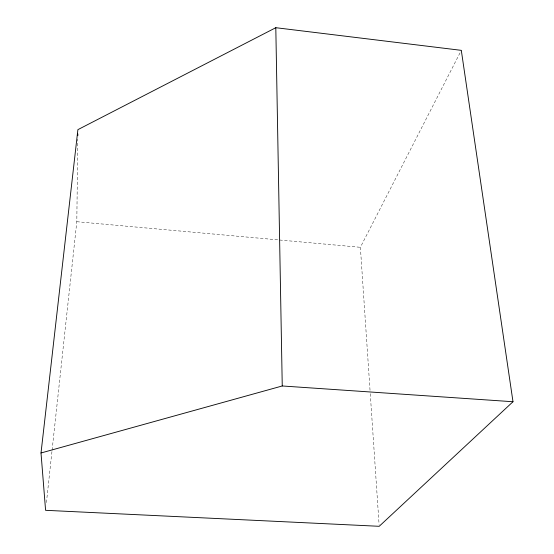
<?xml version="1.0" encoding="UTF-8"?>
<svg xmlns="http://www.w3.org/2000/svg" width="554" height="554" viewBox="0 0 554 554"><rect width="100%" height="100%" fill="white"/><g stroke="black" fill="none" stroke-linecap="round" stroke-linejoin="round"><path stroke-width="0.42" stroke-dasharray="2.77 2.08" d="M52.097 450.18L76.812 221.711L77.782 139.109M46.425 502.575L52 451.039M370.024 390.245L360.384 247.299L461.302 50.345M76.812 221.711L360.384 247.299M370.259 393.686L379.088 524.576"/><path stroke-width="0.83" d="M77.823 135.668L77.844 133.95M41.01 452.985L77.892 129.65L275.802 27.7L461.302 50.345L512.99 401.733L379.199 526.3L45.587 510.31L41.01 452.985L282.249 385.972L512.99 401.733M275.802 27.7L282.249 385.972"/></g></svg>
